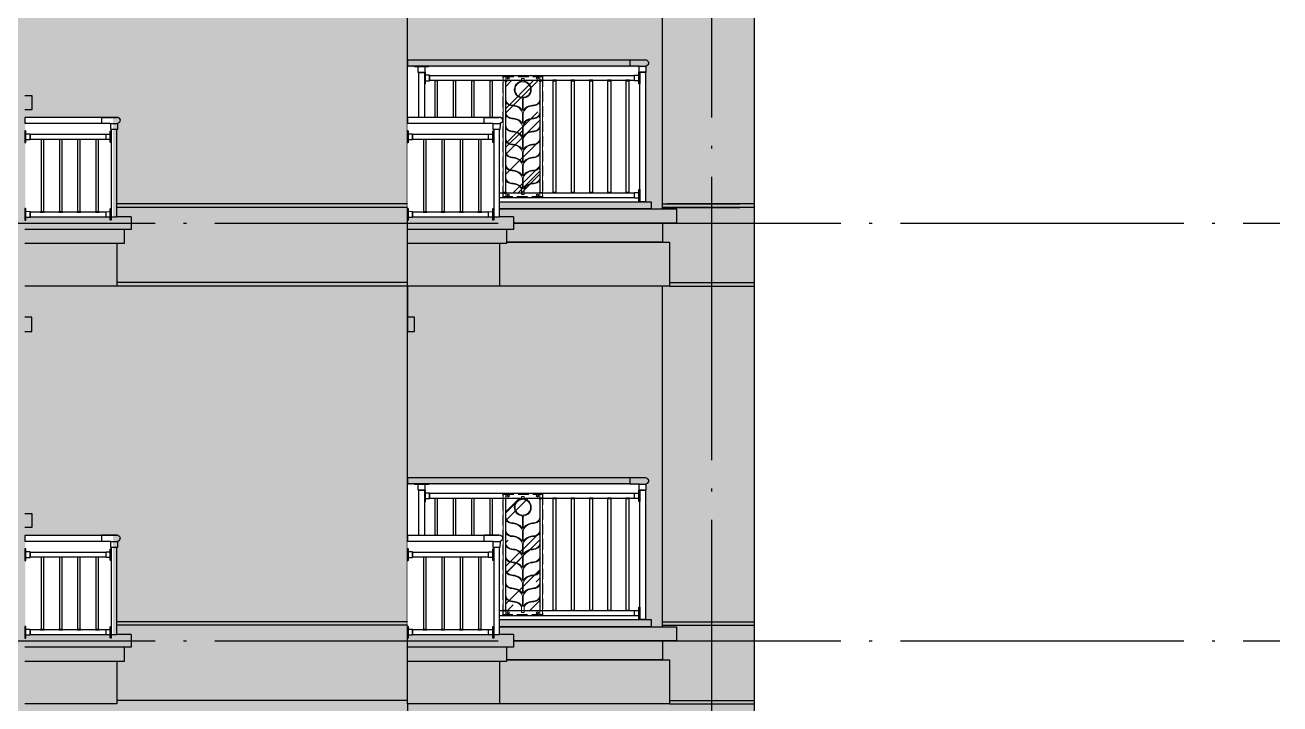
# Model space of a CAD drawing. Extents: x -12446 to 284554, y -295110 to 165007.
# Drawn here: x 201699 to 210557, y -255849 to -251057 of the extents above; entities that cross this region are included whole.
import ezdxf

# ---------------------------------------------------------------- set-up
doc = ezdxf.new("R2010")
doc.units = 0
doc.header["$LTSCALE"] = 1000
doc.linetypes.add('AX-14-E$0$DASH', pattern=[0.35, 0.25, -0.1])
doc.linetypes.add('AX-14-E$0$DOTE', pattern=[2.42, 2, -0.2, 0.02, -0.2])
doc.layers.get('0').update_dxf_attribs({"linetype": 'CONTINUOUS'})
doc.layers.get('Defpoints').update_dxf_attribs({"linetype": 'CONTINUOUS'})
for name, color, linetype in [('A-Anno-Note', 241, 'CONTINUOUS'), ('AX-14-comp-tc$0$AX-T-LMCZ-Z$1$AX-13-E01-E03$0$家具与填充', 251, 'CONTINUOUS'), ('AX-14-comp-tc$0$灰褐色真石漆', 15, 'CONTINUOUS'), ('AX-14-E$0$A-Anno-Note', 241, 'CONTINUOUS'), ('AX-14-E$0$A-Detl-Patt', 8, 'CONTINUOUS'), ('AX-14-E$0$A-Detl-Thin', 131, 'CONTINUOUS'), ('AX-14-E$0$A-Detl-Wide', 210, 'CONTINUOUS'), ('AX-14-E$0$A-elev-FIXT', 9, 'CONTINUOUS'), ('AX-14-E$0$A-elev-HRAL', 61, 'CONTINUOUS'), ('AX-14-E$0$A-elev-XFINE', 8, 'CONTINUOUS'), ('AX-14-E$0$PUB_HATCH', 8, 'CONTINUOUS'), ('AX-14-E$0$栏杆型材', 82, 'CONTINUOUS'), ('AX-14-E$0$阳台栏杆扶手', 82, 'CONTINUOUS')]:
    doc.layers.add(name, color=color, linetype=linetype)
doc.layers.add('AX-14-E$0$A-Grid', color=222, linetype='AX-14-E$0$DOTE', plot=False)
doc.layers.add('AX-14-E$0$A-Wall-stru', color=4, linetype='CONTINUOUS', lineweight=30)
doc.layers.add('AX-14-E$0$花形线', color=241, linetype='CONTINUOUS', lineweight=15)
pattern_1 = [(37.5, (-118016.387, -327431.573), (-1.9200376, 58.7295885), [0, -46.3296, 0, -51.816, 0, -49.53]), (7.5, (-118016.39, -327431.57), (53.942794, 86.019012), [0, -24.9936, 0, -41.7576, 0, -16.002]), (327.5, (-118053.88, -327431.573), (94.9190844, 0.172462), [0, -15.24, 0, -54.864, 0, -71.628]), (317.5, (-118053.88, -327431.57), (91.626774, 26.751519), [0, -7.62, 0, -35.9664, 0, -41.148])]

# ---------------------------------------------------------------- blocks, each defined once
blk = doc.blocks.new('AX-14-E$0$4080转角立图')
at = {"layer": 'AX-14-E$0$A-elev-FIXT', "linetype": 'Continuous'}
blk.add_line((25.6, 42), (-24.3, 42), dxfattribs=at)
blk.add_lwpolyline([(-25.3, 43, -0.327139), (-24.2, 41.5), (-23.5, 0), (23.5, 0), (24.2, 40.5, -0.409111), (25.7, 42), (85.3, 42, 0.414214), (86.8, 43.5), (86.8, 86.5, 0.414214), (85.3, 88), (-18.8, 88, 0.865157)], format="xyb", close=True, dxfattribs=at)
blk = doc.blocks.new('AX-14-E$0$32固定座立面')
at = {"layer": 'AX-14-E$0$栏杆型材', "color": 6, "linetype": 'Continuous'}
blk.add_line((-7, -22.5), (-7, 22.5), dxfattribs=at)
blk.add_lwpolyline([(-7, -22.5, 0.41166), (-10, -19.5), (-36, -19.3, -0.41166), (-37, -18.3), (-37, 18.3, -0.41166), (-36, 19.3), (-10, 19.5, 0.41166), (-7, 22.5), (-7, 39, -0.41166), (-5, 41), (0, 41.1), (0, -41.1), (-5, -41, -0.41166), (-7, -39)], format="xyb", close=True, dxfattribs=at)
blk = doc.blocks.new('AX-14-E$0$A$C39DB7BCD')
at = {"layer": 'AX-14-E$0$A-Detl-Thin'}
blk.add_line((121.5, 25.1), (671.5, 25.1), dxfattribs=at)
blk.add_wipeout([(671.5, 725.1), (21.5, 725.1), (21.5, 25.1), (671.5, 25.1)]).dxf.layer = 'AX-14-E$0$A-Detl-Thin'
at = {"layer": 'AX-14-E$0$A-elev-HRAL', "ltscale": 10}
for points in [[(148.5, 573.1, 0.414214), (148, 572.6), (148, 570.6, 0.414214), (148.5, 570.1), (173.5, 570.1, 0.414214), (174, 570.6), (174, 572.6, 0.414214), (173.5, 573.1)], [(277.5, 573.1, 0.414214), (277, 572.6), (277, 570.6, 0.414214), (277.5, 570.1), (302.5, 570.1, 0.414214), (303, 570.6), (303, 572.6, 0.414214), (302.5, 573.1)], [(406.5, 573.1, 0.414214), (406, 572.6), (406, 570.6, 0.414214), (406.5, 570.1), (431.5, 570.1, 0.414214), (432, 570.6), (432, 572.6, 0.414214), (431.5, 573.1)], [(535.5, 573.1, 0.414214), (535, 572.6), (535, 570.6, 0.414214), (535.5, 570.1), (560.5, 570.1, 0.414214), (561, 570.6), (561, 572.6, 0.414214), (560.5, 573.1)], [(148.5, 57.1, -0.414214), (148, 57.6), (148, 59.6, -0.414214), (148.5, 60.1), (173.5, 60.1, -0.414214), (174, 59.6), (174, 57.6, -0.414214), (173.5, 57.1)], [(277.5, 57.1, -0.414214), (277, 57.6), (277, 59.6, -0.414214), (277.5, 60.1), (302.5, 60.1, -0.414214), (303, 59.6), (303, 57.6, -0.414214), (302.5, 57.1)], [(406.5, 57.1, -0.414214), (406, 57.6), (406, 59.6, -0.414214), (406.5, 60.1), (431.5, 60.1, -0.414214), (432, 59.6), (432, 57.6, -0.414214), (431.5, 57.1)], [(535.5, 57.1, -0.414214), (535, 57.6), (535, 59.6, -0.414214), (535.5, 60.1), (560.5, 60.1, -0.414214), (561, 59.6), (561, 57.6, -0.414214), (560.5, 57.1)]]:
    blk.add_lwpolyline(points, format="xyb", close=True, dxfattribs=at)
for points in [[(170.5, 60.1), (151.5, 60.1), (151.5, 570.1), (170.5, 570.1)], [(299.5, 60.1), (280.5, 60.1), (280.5, 570.1), (299.5, 570.1)], [(428.5, 60.1), (409.5, 60.1), (409.5, 570.1), (428.5, 570.1)], [(557.5, 60.1), (538.5, 60.1), (538.5, 570.1), (557.5, 570.1)]]:
    blk.add_lwpolyline(points, close=True, dxfattribs=at)
at = {"layer": 'AX-14-E$0$栏杆型材'}
for points in [[(21.5, 640.1), (61.5, 640.1), (61.5, 25.1), (21.5, 25.1)], [(98.5, 605.1), (634.5, 605.1), (634.5, 573.1), (98.5, 573.1)], [(98.5, 57.1), (634.5, 57.1), (634.5, 25.1), (98.5, 25.1)]]:
    blk.add_lwpolyline(points, close=True, dxfattribs=at)
at = {"layer": 'AX-14-E$0$阳台栏杆扶手'}
blk.add_lwpolyline([(671.5, 685.1), (128.3, 685.1), (128.3, 725.1), (671.5, 725.1)], close=True, dxfattribs=at)
at = {"layer": 'AX-14-E$0$A-elev-HRAL'}
for name, p in [('AX-14-E$0$4080转角立图', (41.5, 640.1)), ('AX-14-E$0$32固定座立面', (671.5, 589.1)), ('AX-14-E$0$32固定座立面', (671.5, 41.1))]:
    blk.add_blockref(name, p, dxfattribs=at)
at = {"layer": 'AX-14-E$0$A-elev-HRAL', "xscale": -1}
for p in [(61.5, 589.1), (61.5, 41.1)]:
    blk.add_blockref('AX-14-E$0$32固定座立面', p, dxfattribs=at)
blk = doc.blocks.new('AX-14-E$0$螺帽01')
at = {"layer": 'AX-14-E$0$A-elev-XFINE', "linetype": 'Continuous'}
blk.add_lwpolyline([(-12.5, -3), (12.5, -3, 0.414214), (13, -2.5), (13, -0.5, 0.414214), (12.5, 0), (-12.5, 0, 0.414214), (-13, -0.5), (-13, -2.5, 0.414214)], format="xyb", close=True, dxfattribs=at)
blk = doc.blocks.new('AX-14-E$0$40固定座立图')
at = {"layer": 'AX-14-E$0$A-elev-HRAL', "color": 6, "linetype": 'Continuous'}
blk.add_line((-26.5, -7), (26.5, -7), dxfattribs=at)
blk.add_lwpolyline([(48, -5), (48.1, 0), (-48.1, 0), (-48, -5, 0.41166), (-46, -7), (-26.5, -7, -0.41166), (-23.5, -10), (-23.2, -46, 0.41166), (-22.2, -47), (22.2, -47, 0.41166), (23.2, -46), (23.5, -10, -0.41166), (26.5, -7), (46, -7, 0.41166)], format="xyb", close=True, dxfattribs=at)
blk = doc.blocks.new('AX-14-E$0$麦穗铁花七')
at = {"layer": 'AX-14-E$0$花形线'}
for p, q in [((0, 0), (19, 0)), ((0, -856), (0, 0)), ((19, 0), (19, -170.7)), ((258, 0), (277, 0)), ((258, -170.7), (258, 0)), ((277, 0), (277, -856)), ((148, -18), (129, -18)), ((129, -36), (129, -18)), ((148, -18), (148, -36)), ((136, -159.8), (136, -239.5)), ((141, -159.8), (141, -239.5)), ((19, -201.2), (19, -262.7)), ((258, -262.7), (258, -201.2)), ((19, -293.2), (19, -354.7)), ((136, -331.5), (136, -265.9)), ((141, -265.9), (141, -331.5)), ((258, -354.7), (258, -293.2)), ((19, -373.9), (19, -446.7)), ((136, -423.5), (136, -357.9)), ((141, -357.9), (141, -423.5)), ((258, -446.7), (258, -373.9)), ((19, -465.9), (19, -538.7)), ((136, -515.5), (136, -449.9)), ((141, -449.9), (141, -515.5)), ((258, -538.7), (258, -465.9)), ((19, -557.9), (19, -630.7)), ((136, -607.5), (136, -541.9)), ((141, -541.9), (141, -607.5)), ((258, -630.7), (258, -557.9)), ((19, -649.9), (19, -722.7)), ((136, -699.5), (136, -633.9)), ((141, -633.9), (141, -699.5)), ((258, -722.7), (258, -649.9)), ((19, -753.2), (19, -856)), ((136, -791.5), (136, -725.9)), ((136, -791.5), (136, -725.9)), ((141, -725.9), (141, -791.5)), ((258, -856), (258, -753.2)), ((19, -856), (0, -856)), ((129, -837), (129, -802)), ((148, -837), (129, -837)), ((148, -837), (148, -802)), ((277, -856), (258, -856))]:
    blk.add_line(p, q, dxfattribs=at)
blk.add_circle((138.5, -95.2), 55, dxfattribs=at)
for centre, radius, start, end in [((138.5, -95.2), 60, 99.11017, 263.37419), ((138.5, -95.2), 60, 276.62581, 80.88983), ((29, -170.7), 10, 179.99996, 202.52849), ((65, -155.8), 49, 202.52832, 264.77376), ((131, -159.8), 5, 0, 83.37419), ((146, -159.8), 5, 96.6259, 180), ((212, -155.8), 49, 275.22624, 337.47166), ((248, -170.7), 10, 337.47179, 359.99996), ((25.5, -201.2), 6.5, 48.98171, 180.00001), ((29, -262.7), 10, 179.99996, 202.52849), ((65, -155.8), 53.7, 228.98172, 264.91289), ((55.9, -326.5), 117.3, 67.96279, 87.8994), ((55.9, -326.4), 121.9, 67.87781, 87.84334), ((74.7, -274.6), 62.3, 11.98924, 66.0287), ((74.7, -274.6), 67, 30.64553, 66.0287), ((134, -239.5), 2, 210.64554, 359.99999), ((116, -265.9), 20, 359.99998, 11.98931), ((143, -239.5), 2, 179.99999, 329.35449), ((161, -265.9), 20, 168.01073, 180.00001), ((202.3, -274.6), 62.3, 113.9713, 168.01077), ((202.3, -274.6), 67, 113.9713, 149.35448), ((221.1, -326.4), 121.9, 92.15666, 112.12219), ((221.1, -326.5), 117.3, 92.1006, 112.03721), ((212, -155.8), 53.7, 275.08711, 311.01828), ((251.5, -201.2), 6.5, 359.99999, 131.01829), ((248, -262.7), 10, 337.47179, 359.99996), ((25.5, -293.2), 6.5, 48.98171, 180.00001), ((65, -247.8), 49, 202.52832, 264.77376), ((65, -247.8), 53.7, 228.98172, 264.91289), ((55.9, -418.5), 117.3, 67.96279, 87.8994), ((55.9, -418.4), 121.9, 67.87781, 87.84334), ((74.7, -366.6), 62.3, 11.98924, 66.0287), ((74.7, -366.6), 67, 30.64553, 66.0287), ((134, -331.5), 2, 210.64554, 359.99999), ((116, -357.9), 20, 359.99998, 11.98931), ((143, -331.5), 2, 179.99999, 329.35449), ((161, -357.9), 20, 168.01073, 180.00001), ((202.3, -366.6), 62.3, 113.9713, 168.01077), ((202.3, -366.6), 67, 113.9713, 149.35448), ((221.1, -418.4), 121.9, 92.15666, 112.12219), ((221.1, -418.5), 117.3, 92.1006, 112.03721), ((212, -247.8), 49, 275.22624, 337.47166), ((212, -247.8), 53.7, 275.08711, 311.01828), ((251.5, -293.2), 6.5, 359.99999, 131.01829), ((29, -354.7), 10, 179.99996, 202.52849), ((21, -373.9), 2, 37.80012, 180), ((65, -339.8), 49, 202.52832, 264.77376), ((65, -339.8), 53.7, 217.80012, 264.91289), ((55.9, -510.5), 117.3, 67.96279, 87.8994), ((55.9, -510.4), 121.9, 67.87781, 87.84334), ((74.7, -458.6), 62.3, 11.98923, 66.0287), ((74.7, -458.6), 67, 30.64553, 66.0287), ((134, -423.5), 2, 210.64555, 359.99998), ((143, -423.5), 2, 180.00001, 329.35445), ((202.3, -458.6), 62.3, 113.9713, 168.01078), ((202.3, -458.6), 67, 113.9713, 149.35447), ((221.1, -510.4), 121.9, 92.15666, 112.12219), ((221.1, -510.5), 117.3, 92.1006, 112.03721), ((212, -339.8), 49, 275.22624, 337.47166), ((212, -339.8), 53.7, 275.08711, 322.19988), ((256, -373.9), 2, 359.99999, 142.1999), ((248, -354.7), 10, 337.47179, 359.99996), ((29, -446.7), 10, 179.99996, 202.52849), ((21, -465.9), 2, 37.80012, 180), ((65, -431.8), 49, 202.52832, 264.77376), ((65, -431.8), 53.7, 217.80012, 264.91289), ((55.9, -602.5), 117.3, 67.96279, 87.8994), ((55.9, -602.4), 121.9, 67.87781, 87.84334), ((74.7, -550.6), 62.3, 11.98924, 66.0287), ((74.7, -550.6), 67, 30.64553, 66.0287), ((134, -515.5), 2, 210.64553, 360), ((116, -449.9), 20, 360, 11.98924), ((161, -449.9), 20, 168.01081, 179.99999), ((143, -515.5), 2, 180.00002, 329.35445), ((202.3, -550.6), 62.3, 113.9713, 168.01078), ((202.3, -550.6), 67, 113.9713, 149.35447), ((202.3, -550.6), 67, 113.9713, 149.35447), ((221.1, -602.4), 121.9, 92.15666, 112.12219), ((221.1, -602.5), 117.3, 92.1006, 112.03721), ((212, -431.8), 49, 275.22624, 337.47166), ((212, -431.8), 53.7, 275.08711, 322.19988), ((256, -465.9), 2, 359.99997, 142.19993), ((248, -446.7), 10, 337.47179, 359.99996), ((29, -538.7), 10, 179.99996, 202.52849), ((21, -557.9), 2, 37.80012, 180), ((65, -523.8), 49, 202.52832, 264.77376), ((65, -523.8), 53.7, 217.73942, 264.91289), ((55.9, -694.5), 117.3, 67.96279, 87.8994), ((55.9, -694.4), 121.9, 67.87781, 87.84334), ((74.7, -642.6), 62.3, 11.98923, 66.0287), ((74.7, -642.6), 67, 30.64553, 66.0287), ((134, -607.5), 2, 210.64553, 360), ((116, -541.9), 20, 359.99998, 11.98931), ((161, -541.9), 20, 168.01081, 179.99999), ((143, -607.5), 2, 180, 329.35448), ((202.3, -642.6), 62.3, 113.9713, 168.01077), ((202.3, -642.6), 67, 113.9713, 149.35448), ((221.1, -694.4), 121.9, 92.15666, 112.12219), ((221.1, -694.5), 117.3, 92.1006, 112.03721), ((212, -523.8), 49, 275.22624, 337.47166), ((212, -523.8), 53.7, 275.08711, 322.19988), ((256, -557.9), 2, 0.00001, 142.19987), ((248, -538.7), 10, 337.47179, 359.99996), ((29, -630.7), 10, 179.99996, 202.52849), ((21, -649.9), 2, 37.80015, 179.99998), ((65, -615.8), 49, 202.52832, 264.77376), ((65, -615.8), 49, 202.52832, 264.77376), ((65, -615.8), 53.7, 217.80012, 264.91289), ((65, -615.8), 53.7, 220.66155, 264.91289), ((55.9, -786.5), 117.3, 67.96279, 87.8994), ((55.9, -786.4), 121.9, 67.87781, 87.84334), ((74.7, -734.6), 62.3, 11.9892, 66.0287), ((74.7, -734.6), 67, 33.51409, 66.0287), ((74.7, -734.6), 67, 30.64553, 66.0287), ((134, -699.5), 2, 210.64555, 359.99998), ((116, -633.9), 20, 360, 11.98924), ((161, -633.9), 20, 168.01073, 180.00001), ((143, -699.5), 2, 180, 329.35448), ((202.3, -734.6), 62.3, 113.9713, 168.01079), ((202.3, -734.6), 67, 113.9713, 149.35448), ((202.3, -734.6), 67, 113.9713, 146.48591), ((221.1, -786.4), 121.9, 92.15666, 112.12219), ((221.1, -786.5), 117.3, 92.1006, 112.03721), ((212, -615.8), 49, 275.22624, 339.92974), ((212, -615.8), 49, 275.22624, 337.47166), ((212, -615.8), 53.7, 275.08711, 322.19988), ((212, -615.8), 53.7, 275.08711, 319.33844), ((256, -649.9), 2, 359.99999, 142.1999), ((248, -630.7), 10, 337.47179, 359.99996), ((29, -722.7), 10, 179.99998, 202.5284), ((25.5, -753.2), 6.5, 48.98171, 180.00001), ((65, -707.8), 49, 202.52834, 264.77376), ((65, -707.8), 53.7, 228.98173, 264.91289), ((55.9, -878.5), 117.3, 67.96279, 87.8994), ((55.9, -878.4), 121.9, 67.87781, 87.84334), ((74.7, -826.6), 62.3, 35.65451, 66.0287), ((74.7, -826.6), 67, 30.64553, 66.0287), ((109, -802), 20, 359.99999, 35.65455), ((134, -791.5), 2, 210.64555, 359.99998), ((134, -791.5), 2, 210.64555, 359.99998), ((116, -725.9), 20, 0.00005, 11.98905), ((161, -725.9), 20, 168.01088, 179.99997), ((143, -791.5), 2, 180, 329.35448), ((202.3, -826.6), 67, 113.9713, 149.35448), ((168, -802), 20, 144.34549, 180), ((202.3, -826.6), 62.3, 113.9713, 144.34548), ((221.1, -878.4), 121.9, 92.15666, 112.12219), ((221.1, -878.5), 117.3, 92.1006, 112.03721), ((212, -707.8), 49, 275.22624, 337.47166), ((212, -707.8), 53.7, 275.08711, 311.01827), ((251.5, -753.2), 6.5, 359.99999, 131.01829), ((248, -722.7), 10, 337.47174, 359.99997)]:
    blk.add_arc(centre, radius, start, end, dxfattribs=at)
blk = doc.blocks.new('AX-14-E$0$aeryhrejreahre')
at = {"layer": 'AX-14-E$0$PUB_HATCH'}
h = blk.add_hatch(dxfattribs=at)
h.set_pattern_fill('AR-RROOF', color=256, scale=180, angle=45, style=0)
h.set_pattern_definition([(45, (123416.36, -206915.1), (193.97353, 517.26275), [3429, -457.2, 1143, -228.6]), (45, (123550.52, -206619.28), (-376.6319, 53.3427), [685.8, -75.438, 1371.6, -171.45]), (45, (123359.78, -206696.87), (732.25008, 948.85386), [1828.8, -320.04, 914.4, -228.6])])
h.paths.add_polyline_path([(205313.7, -257346.4), (205552.7, -257346.4), (205552.7, -258142.4), (205313.7, -258142.4)])
at = {"layer": 'AX-14-E$0$A-elev-HRAL', "ltscale": 10, "elevation": 0}
for points in [[(204834.9, -257346.4, -0.414214), (204835.4, -257346.9), (204835.4, -257348.9, -0.414214), (204834.9, -257349.4), (204809.9, -257349.4, -0.414214), (204809.4, -257348.9), (204809.4, -257346.9, -0.414214), (204809.9, -257346.4)], [(204963.9, -257346.4, -0.414214), (204964.4, -257346.9), (204964.4, -257348.9, -0.414214), (204963.9, -257349.4), (204938.9, -257349.4, -0.414214), (204938.4, -257348.9), (204938.4, -257346.9, -0.414214), (204938.9, -257346.4)], [(205092.9, -257346.4, -0.414214), (205093.4, -257346.9), (205093.4, -257348.9, -0.414214), (205092.9, -257349.4), (205067.9, -257349.4, -0.414214), (205067.4, -257348.9), (205067.4, -257346.9, -0.414214), (205067.9, -257346.4)], [(205221.9, -257346.4, -0.414214), (205222.4, -257346.9), (205222.4, -257348.9, -0.414214), (205221.9, -257349.4), (205196.9, -257349.4, -0.414214), (205196.4, -257348.9), (205196.4, -257346.9, -0.414214), (205196.9, -257346.4)], [(205644.4, -257346.4, 0.414214), (205643.9, -257346.9), (205643.9, -257348.9, 0.414214), (205644.4, -257349.4), (205669.4, -257349.4, 0.414214), (205669.9, -257348.9), (205669.9, -257346.9, 0.414214), (205669.4, -257346.4)], [(205773.4, -257346.4, 0.414214), (205772.9, -257346.9), (205772.9, -257348.9, 0.414214), (205773.4, -257349.4), (205798.4, -257349.4, 0.414214), (205798.9, -257348.9), (205798.9, -257346.9, 0.414214), (205798.4, -257346.4)], [(205902.4, -257346.4, 0.414214), (205901.9, -257346.9), (205901.9, -257348.9, 0.414214), (205902.4, -257349.4), (205927.4, -257349.4, 0.414214), (205927.9, -257348.9), (205927.9, -257346.9, 0.414214), (205927.4, -257346.4)], [(206031.4, -257346.4, 0.414214), (206030.9, -257346.9), (206030.9, -257348.9, 0.414214), (206031.4, -257349.4), (206056.4, -257349.4, 0.414214), (206056.9, -257348.9), (206056.9, -257346.9, 0.414214), (206056.4, -257346.4)], [(206160.4, -257346.4, 0.414214), (206159.9, -257346.9), (206159.9, -257348.9, 0.414214), (206160.4, -257349.4), (206185.4, -257349.4, 0.414214), (206185.9, -257348.9), (206185.9, -257346.9, 0.414214), (206185.4, -257346.4)], [(204834.9, -258142.4, 0.414214), (204835.4, -258141.9), (204835.4, -258139.9, 0.414214), (204834.9, -258139.4), (204809.9, -258139.4, 0.414214), (204809.4, -258139.9), (204809.4, -258141.9, 0.414214), (204809.9, -258142.4)], [(204963.9, -258142.4, 0.414214), (204964.4, -258141.9), (204964.4, -258139.9, 0.414214), (204963.9, -258139.4), (204938.9, -258139.4, 0.414214), (204938.4, -258139.9), (204938.4, -258141.9, 0.414214), (204938.9, -258142.4)], [(205092.9, -258142.4, 0.414214), (205093.4, -258141.9), (205093.4, -258139.9, 0.414214), (205092.9, -258139.4), (205067.9, -258139.4, 0.414214), (205067.4, -258139.9), (205067.4, -258141.9, 0.414214), (205067.9, -258142.4)], [(205221.9, -258142.4, 0.414214), (205222.4, -258141.9), (205222.4, -258139.9, 0.414214), (205221.9, -258139.4), (205196.9, -258139.4, 0.414214), (205196.4, -258139.9), (205196.4, -258141.9, 0.414214), (205196.9, -258142.4)], [(205644.4, -258142.4, -0.414214), (205643.9, -258141.9), (205643.9, -258139.9, -0.414214), (205644.4, -258139.4), (205669.4, -258139.4, -0.414214), (205669.9, -258139.9), (205669.9, -258141.9, -0.414214), (205669.4, -258142.4)], [(205773.4, -258142.4, -0.414214), (205772.9, -258141.9), (205772.9, -258139.9, -0.414214), (205773.4, -258139.4), (205798.4, -258139.4, -0.414214), (205798.9, -258139.9), (205798.9, -258141.9, -0.414214), (205798.4, -258142.4)], [(205902.4, -258142.4, -0.414214), (205901.9, -258141.9), (205901.9, -258139.9, -0.414214), (205902.4, -258139.4), (205927.4, -258139.4, -0.414214), (205927.9, -258139.9), (205927.9, -258141.9, -0.414214), (205927.4, -258142.4)], [(206031.4, -258142.4, -0.414214), (206030.9, -258141.9), (206030.9, -258139.9, -0.414214), (206031.4, -258139.4), (206056.4, -258139.4, -0.414214), (206056.9, -258139.9), (206056.9, -258141.9, -0.414214), (206056.4, -258142.4)], [(206160.4, -258142.4, -0.414214), (206159.9, -258141.9), (206159.9, -258139.9, -0.414214), (206160.4, -258139.4), (206185.4, -258139.4, -0.414214), (206185.9, -258139.9), (206185.9, -258141.9, -0.414214), (206185.4, -258142.4)]]:
    blk.add_lwpolyline(points, format="xyb", close=True, dxfattribs=at)
for points in [[(204812.9, -258139.4), (204831.9, -258139.4), (204831.9, -257349.4), (204812.9, -257349.4)], [(204941.9, -258139.4), (204960.9, -258139.4), (204960.9, -257349.4), (204941.9, -257349.4)], [(205070.9, -258139.4), (205089.9, -258139.4), (205089.9, -257349.4), (205070.9, -257349.4)], [(205199.9, -258139.4), (205218.9, -258139.4), (205218.9, -257349.4), (205199.9, -257349.4)], [(205666.4, -258139.4), (205647.4, -258139.4), (205647.4, -257349.4), (205666.4, -257349.4)], [(205795.4, -258139.4), (205776.4, -258139.4), (205776.4, -257349.4), (205795.4, -257349.4)], [(205924.4, -258139.4), (205905.4, -258139.4), (205905.4, -257349.4), (205924.4, -257349.4)], [(206053.4, -258139.4), (206034.4, -258139.4), (206034.4, -257349.4), (206053.4, -257349.4)], [(206182.4, -258139.4), (206163.4, -258139.4), (206163.4, -257349.4), (206182.4, -257349.4)]]:
    blk.add_lwpolyline(points, close=True, dxfattribs=at)
at = {"layer": 'AX-14-E$0$栏杆型材', "elevation": 0}
for points in [[(204698.2, -257291.4), (204738.2, -257291.4), (204738.2, -258204.4), (204698.2, -258204.4)], [(206221.2, -257314.4), (204775.2, -257314.4), (204775.2, -257346.4), (206221.2, -257346.4)], [(206298.2, -258204.4), (206258.2, -258204.4), (206258.2, -257289.4), (206298.2, -257289.4)], [(206221.2, -258142.4), (204775.2, -258142.4), (204775.2, -258174.4), (206221.2, -258174.4)]]:
    blk.add_lwpolyline(points, close=True, dxfattribs=at)
at = {"layer": 'AX-14-E$0$栏杆型材'}
for centre in [(205329.7, -257331.4, 0), (205536.7, -257331.4, 0), (205329.7, -258157.4, 0), (205536.7, -258157.4, 0)]:
    blk.add_circle(centre, 7, dxfattribs=at)
at = {"layer": 'AX-14-E$0$阳台栏杆扶手', "elevation": 0}
blk.add_lwpolyline([(206191.4, -257204.4), (204618.2, -257204.4), (204618.2, -257244.4), (206191.4, -257244.4)], close=True, dxfattribs=at)
at = {"layer": 'Defpoints', "linetype": 'AX-14-E$0$DASH', "ltscale": 0.3, "elevation": 0}
blk.add_lwpolyline([(205294.7, -257319.4), (205571.7, -257319.4), (205571.7, -258169.4), (205294.7, -258169.4)], close=True, dxfattribs=at)
at = {"layer": 'Defpoints', "elevation": 0}
blk.add_lwpolyline([(205313.7, -257346.4), (205552.7, -257346.4), (205552.7, -258142.4), (205313.7, -258142.4)], close=True, dxfattribs=at)
at = {"xscale": -1}
for name, p in [('AX-14-E$0$4080转角立图', (206278.2, -257289.4, 0)), ('AX-14-E$0$40固定座立图', (204718.2, -257244.4, 0)), ('AX-14-E$0$32固定座立面', (204738.2, -257330.4, 0)), ('AX-14-E$0$螺帽01', (205304.2, -257346.4, 0)), ('AX-14-E$0$32固定座立面', (204738.2, -258158.4, 0))]:
    blk.add_blockref(name, p, dxfattribs=at)
for name, p in [('AX-14-E$0$麦穗铁花七', (205294.7, -257316.4, 0)), ('AX-14-E$0$32固定座立面', (206258.2, -257330.4, 0)), ('AX-14-E$0$螺帽01', (205562.2, -257346.4, 0)), ('AX-14-E$0$32固定座立面', (206258.2, -258158.4, 0))]:
    blk.add_blockref(name, p)
at = {"rotation": 180}
blk.add_blockref('AX-14-E$0$螺帽01', (205304.2, -258142.4, 0), dxfattribs=at)
at = {"xscale": -1, "rotation": 180}
blk.add_blockref('AX-14-E$0$螺帽01', (205562.2, -258142.4, 0), dxfattribs=at)
at = {"layer": 'AX-14-E$0$栏杆型材', "extrusion": (0, 0, -1), "zscale": -1, "rotation": 180}
blk.add_blockref('AX-14-E$0$螺帽01', (-204737.4, -258192.4, 0), dxfattribs=at)
blk = doc.blocks.new('AX-14-E$0$A$C2C6B68D6')
at = {"layer": 'AX-14-E$0$A-Detl-Thin'}
for p, q in [((15800, 320), (15800, 3270)), ((17600, 865), (17600, 3270)), ((18250, 165), (18250, 3270)), ((15800, 320), (15800, 3115)), ((13100, 1665), (13150, 1665)), ((13150, 1665), (13150, 1565)), ((13150, 1565), (13100, 1565)), ((13850, 810), (13100, 810)), ((16550, 810), (15800, 810)), ((13800, 720), (13100, 720)), ((16500, 720), (15800, 720)), ((13750, 620), (13100, 620)), ((16450, 620), (15800, 620)), ((13750, 320), (13100, 320)), ((15800, 320), (15800, 165)), ((16450, 320), (15800, 320)), ((13150, 100), (13100, 100)), ((13150, 0), (13150, 100)), ((15800, 165), (15800, 0)), ((15850, 100), (15800, 100)), ((15850, 0), (15850, 100)), ((13100, 0), (13150, 0)), ((15800, 0), (15850, 0))]:
    blk.add_line(p, q, dxfattribs=at)
for points in [[(15800, 915), (17520.2, 915), (17520.2, 865), (15800, 865)], [(15800, 865), (17700, 865), (17700, 765), (16550, 765)], [(16550, 765), (17600, 765), (17600, 630), (16500, 630)], [(16500, 630), (17650, 630), (17650, 320), (15800, 320)]]:
    blk.add_lwpolyline(points, dxfattribs=at)
at = {"layer": 'AX-14-E$0$A-Wall-stru'}
for points in [[(13850, 810), (13850, 720), (13800, 720), (13800, 620), (13750, 620), (13750, 320)], [(16550, 810), (16550, 720), (16500, 720), (16500, 620), (16450, 620), (16450, 320)]]:
    blk.add_lwpolyline(points, dxfattribs=at)
at = {"layer": 'AX-14-E$0$栏杆型材', "elevation": 0}
for points in [[(16030.5, 865), (15990.5, 865)], [(16877.5, 865), (16917.5, 865)]]:
    blk.add_lwpolyline(points, dxfattribs=at)
at = {"layer": 'AX-14-E$0$栏杆型材'}
blk.add_lwpolyline([(17440, 865), (17480, 865)], dxfattribs=at)
at = {"layer": 'AX-14-E$0$A-Anno-Note'}
blk.add_blockref('AX-14-E$0$aeryhrejreahre', (-188818.2, 259119.4, 0), dxfattribs=at)
at = {"layer": 'AX-14-E$0$A-Detl-Thin', "xscale": -1}
for p in [(13771.5, 784.9), (16471.5, 784.9)]:
    blk.add_blockref('AX-14-E$0$A$C39DB7BCD', p, dxfattribs=at)
blk = doc.blocks.new('AX-14-E$0$2w3ytrehjreqehrehj')
at = {"layer": 'AX-14-E$0$A-Detl-Patt'}
for p, q in [((296175.2, 156534.7), (294124.9, 156534.7)), ((297975.2, 156534.7, 0), (298522, 156534.7, 0)), ((298625.2, 156534.7), (298010.2, 156534.7)), ((296175.2, 156509.7), (294124.9, 156509.7)), ((298625.2, 156509.7), (297975.2, 156509.7)), ((297975.2, 156509.7, 0), (298522, 156509.7, 0)), ((296175.2, 155979.7), (294125.2, 155979.7)), ((296175.2, 155954.7), (294125.2, 155954.7)), ((298025.2, 155979.7, 0), (298625.2, 155979.7, 0)), ((298025.2, 155954.7), (298625.2, 155954.7)), ((296175.2, 153584.7), (294124.9, 153584.7)), ((296175.2, 153559.7), (294124.9, 153559.7)), ((297975.2, 153584.7, 0), (298625.2, 153584.7, 0)), ((297975.2, 153559.7, 0), (298625.2, 153559.7)), ((296175.2, 153029.7), (294125.2, 153029.7)), ((298025.2, 153029.7, 0), (298625.2, 153029.7)), ((298025.2, 153004.7), (298625.2, 153004.7, 0))]:
    blk.add_line(p, q, dxfattribs=at)
blk = doc.blocks.new('AX-14-comp-tc')
at = {"layer": 'AX-14-comp-tc$0$AX-T-LMCZ-Z$1$AX-13-E01-E03$0$家具与填充'}
h = blk.add_hatch(dxfattribs=at)
h.set_pattern_fill('AR-SAND', color=256, scale=24)
h.set_pattern_definition([(37.5, (3.074, 0), (-1.9200376, 58.7295885), [0, -46.3296, 0, -51.816, 0, -49.53]), (7.5, (3.074, 0), (53.942794, 86.019012), [0, -24.9936, 0, -41.7576, 0, -16.002]), (327.5, (-34.416, 0), (94.9190844, 0.172462), [0, -15.24, 0, -54.864, 0, -71.628]), (317.5, (-34.42, 0), (91.626774, 26.751519), [0, -7.62, 0, -35.9664, 0, -41.148])])
h.paths.add_polyline_path([(204247.6, -256691.9), (204997.6, -256691.9), (204997.6, -256591.9), (204947.6, -256591.9), (204947.6, -256526.9), (206147.6, -256526.9), (206147.6, -256446.9), (206697.6, -256446.9), (206697.6, -266136.9), (207497.6, -266136.9), (207497.6, -266236.9), (206497.6, -266236.9), (206497.6, -268241.9), (206047.6, -268241.9), (206036.4, -267538.9), (204247.6, -267538.9), (204247.9, -265221.9), (204897.9, -265221.9), (204897.9, -264921.9), (204947.9, -264921.9), (204947.9, -264821.9), (204997.9, -264821.9), (204997.9, -264731.9), (204897.6, -264731.9), (204897.6, -264626.9), (205927.6, -264626.9), (205927.6, -263676.9), (204247.6, -263676.9), (204247.6, -262271.9), (204897.6, -262271.9), (204897.6, -261971.9), (204947.6, -261971.9), (204947.6, -261871.9), (204997.6, -261871.9), (204997.6, -261781.9), (204897.6, -261781.9), (204897.6, -261676.9), (205927.6, -261676.9), (205927.6, -260726.9), (204247.6, -260726.9), (204247.6, -259321.9), (204897.6, -259321.9), (204897.6, -259021.9), (204947.6, -259021.9), (204947.6, -258921.9), (204997.6, -258921.9), (204997.6, -258831.9), (204897.6, -258831.9), (204897.6, -258726.9), (205927.6, -258726.9), (205927.6, -257776.9), (204247.6, -257776.9)])
h = blk.add_hatch(dxfattribs=at)
h.set_pattern_fill('AR-SAND', color=256, scale=24)
h.set_pattern_definition(pattern_1)
h.paths.add_polyline_path([(192447.6, -256691.9), (201547.6, -256691.9), (201547.6, -268241.9), (192447.6, -268241.9)])
h.paths.add_polyline_path([(196872.6, -256691.9), (197522.6, -256691.9), (197522.6, -268241.9), (196872.6, -268241.9)], flags=16)
h.paths.add_polyline_path([(192444.6, -268241.9), (202762.6, -268241.9)])
h.paths.add_polyline_path([(192644.6, -268076.9), (195644.6, -268076.9), (195644.6, -266376.9), (192644.6, -266376.9)], flags=16)
h = blk.add_hatch(dxfattribs=at)
h.set_pattern_fill('AR-SAND', color=256, scale=24)
h.set_pattern_definition(pattern_1)
h.paths.add_polyline_path([(201547.4, -268241.9), (204247.6, -268241.9), (204247.6, -256691.9), (201547.4, -256691.9)])
h.paths.add_polyline_path([(201547.6, -258131.9), (202167.6, -258131.9), (202167.6, -258831.9), (201547.6, -258831.9)], flags=16)
h.paths.add_polyline_path([(201547.6, -261081.9), (202167.6, -261081.9), (202167.6, -261781.9), (201547.6, -261781.9)], flags=16)
h.paths.add_polyline_path([(201547.6, -264031.9), (202167.6, -264031.9), (202167.6, -264731.9), (201547.6, -264731.9)], flags=16)
h.paths.add_polyline_path([(201547.6, -268241.9), (202117.4, -268241.9), (202117.4, -267928.9), (201547.6, -267928.9)], flags=17)
edge = h.paths.add_edge_path(flags=16)
edge.add_line((201547.6, -258831.9), (202297.6, -258831.9))
edge.add_line((202297.6, -258831.9), (202297.6, -258921.9))
edge.add_line((202297.6, -258921.9), (202247.6, -258921.9))
edge.add_line((202247.6, -258921.9), (202247.6, -259021.9))
edge.add_line((202247.6, -259021.9), (202197.6, -259021.9))
edge.add_line((202197.6, -259021.9), (202197.6, -259321.9))
edge.add_line((202197.6, -259321.9), (201547.6, -259321.9))
edge.add_line((201547.6, -259321.9), (201547.6, -258831.9))
edge.add_line((201547.6, -261781.9), (202297.6, -261781.9))
edge.add_line((202297.6, -261781.9), (202297.6, -261871.9))
edge.add_line((202297.6, -261871.9), (202247.6, -261871.9))
edge.add_line((202247.6, -261871.9), (202247.6, -261971.9))
edge.add_line((202247.6, -261971.9), (202197.6, -261971.9))
edge.add_line((202197.6, -261971.9), (202197.6, -262271.9))
edge.add_line((202197.6, -262271.9), (201547.6, -262271.9))
edge.add_line((201547.6, -262271.9), (201547.6, -261781.9))
edge.add_line((201547.6, -264731.9), (202297.6, -264731.9))
edge.add_line((202297.6, -264731.9), (202297.6, -264821.9))
edge.add_line((202297.6, -264821.9), (202247.6, -264821.9))
edge.add_line((202247.6, -264821.9), (202247.6, -264921.9))
edge.add_line((202247.6, -264921.9), (202197.6, -264921.9))
edge.add_line((202197.6, -264921.9), (202197.6, -265221.9))
edge.add_line((202197.6, -265221.9), (201547.6, -265221.9))
edge.add_line((201547.6, -265221.9), (201547.6, -264731.9))
at = {"layer": 'AX-14-comp-tc$0$灰褐色真石漆'}
h = blk.add_hatch(dxfattribs=at)
h.set_pattern_fill('离散材料', color=256, scale=50)
h.set_pattern_definition([(0, (-88248.14, -414949.3), (132, 228), [12, -201, 9, -87, 18, -213]), (10, (-88305.14, -414826.3), (80.67614, 285.34428), [21, -51, 27, -159, 15, -198]), (20, (-88335.14, -414922.3), (133.47095, 220.97625), [24, -165, 21, -123, 15, -96]), (30, (-88248.14, -414940.3), (-21.96926, 254.05187), [15, -99, 12, -147, 9, -195]), (40, (-88332.14, -414874.3), (33.83592, 216.370355), [12, -132, 9, -84, 24, -153]), (50, (-88287.14, -414982.3), (-80.24786, 235.7335), [6, -111, 15, -183, 18, -93]), (60, (-88278.14, -414961.3), (-99.47303, 223.70766), [15, -123, 6, -144, 12, -111]), (70, (-88311.14, -414997.3), (-109.89227, 215.58685), [9, -57, 18, -96, 12, -132]), (80, (-88296.14, -414820.3), (-208.56534, 164.71945), [21, -132, 9, -156, 18, -147]), (90, (-88278.14, -414949.3), (-264, 111), [18, -93, 12, -183, 6, -186]), (100, (-88326.14, -414856.3), (-247.97146, 145.14529), [21, -117, 18, -96, 21, -219]), (110, (-88347.14, -415027.3), (-240.44034, 81.69114), [24, -78, 12, -159, 18, -174]), (120, (-88428.14, -414991.3), (-286.64994, 28.49227), [15, -201, 18, -93, 21, -123]), (130, (-88362.14, -415057.3), (-279.10777, 71.26608), [9, -66, 12, -129, 24, -168]), (140, (-88452.14, -414817.3), (-220.59685, -34.20569), [18, -108, 21, -93, 12, -126]), (150, (-88203.14, -415075.3), (-204.82497, -120.76726), [12, -84, 24, -186, 21, -171]), (160, (-88401.14, -414907.3), (-237.90107, -162.42869), [18, -126, 15, -114, 12, -183]), (170, (-88383.14, -414979.3), (-215.64405, -169.12317), [27, -99, 18, -135, 24, -132])])
edge = h.paths.add_edge_path()
edge.add_line((201547.6, -258831.9), (202297.6, -258831.9))
edge.add_line((202297.6, -258831.9), (202297.6, -258921.9))
edge.add_line((202297.6, -258921.9), (202247.6, -258921.9))
edge.add_line((202247.6, -258921.9), (202247.6, -259021.9))
edge.add_line((202247.6, -259021.9), (202197.6, -259021.9))
edge.add_line((202197.6, -259021.9), (202197.6, -259321.9))
edge.add_line((202197.6, -259321.9), (201547.6, -259321.9))
edge.add_line((201547.6, -259321.9), (201547.6, -258831.9))
edge.add_line((201547.6, -261781.9), (202297.6, -261781.9))
edge.add_line((202297.6, -261781.9), (202297.6, -261871.9))
edge.add_line((202297.6, -261871.9), (202247.6, -261871.9))
edge.add_line((202247.6, -261871.9), (202247.6, -261971.9))
edge.add_line((202247.6, -261971.9), (202197.6, -261971.9))
edge.add_line((202197.6, -261971.9), (202197.6, -262271.9))
edge.add_line((202197.6, -262271.9), (201547.6, -262271.9))
edge.add_line((201547.6, -262271.9), (201547.6, -261781.9))
edge.add_line((201547.6, -264731.9), (202297.6, -264731.9))
edge.add_line((202297.6, -264731.9), (202297.6, -264821.9))
edge.add_line((202297.6, -264821.9), (202247.6, -264821.9))
edge.add_line((202247.6, -264821.9), (202247.6, -264921.9))
edge.add_line((202247.6, -264921.9), (202197.6, -264921.9))
edge.add_line((202197.6, -264921.9), (202197.6, -265221.9))
edge.add_line((202197.6, -265221.9), (201547.6, -265221.9))
edge.add_line((201547.6, -265221.9), (201547.6, -264731.9))
h = blk.add_hatch(dxfattribs=at)
h.set_pattern_fill('离散材料', color=256, scale=50)
h.set_pattern_definition([(0, (-85547.88, -414949.3), (132, 228), [12, -201, 9, -87, 18, -213]), (10, (-85604.88, -414826.3), (80.67614, 285.34428), [21, -51, 27, -159, 15, -198]), (20, (-85634.88, -414922.3), (133.47095, 220.97625), [24, -165, 21, -123, 15, -96]), (30, (-85547.88, -414940.3), (-21.96926, 254.05187), [15, -99, 12, -147, 9, -195]), (40, (-85631.88, -414874.3), (33.83592, 216.370355), [12, -132, 9, -84, 24, -153]), (50, (-85586.88, -414982.3), (-80.24786, 235.7335), [6, -111, 15, -183, 18, -93]), (60, (-85577.88, -414961.3), (-99.47303, 223.70766), [15, -123, 6, -144, 12, -111]), (70, (-85610.88, -414997.3), (-109.89227, 215.58685), [9, -57, 18, -96, 12, -132]), (80, (-85595.88, -414820.3), (-208.56534, 164.71945), [21, -132, 9, -156, 18, -147]), (90, (-85577.88, -414949.3), (-264, 111), [18, -93, 12, -183, 6, -186]), (100, (-85625.88, -414856.3), (-247.97146, 145.14529), [21, -117, 18, -96, 21, -219]), (110, (-85646.88, -415027.3), (-240.44034, 81.69114), [24, -78, 12, -159, 18, -174]), (120, (-85727.88, -414991.3), (-286.64994, 28.49227), [15, -201, 18, -93, 21, -123]), (130, (-85661.88, -415057.3), (-279.10777, 71.26608), [9, -66, 12, -129, 24, -168]), (140, (-85751.88, -414817.3), (-220.59685, -34.20569), [18, -108, 21, -93, 12, -126]), (150, (-85502.88, -415075.3), (-204.82497, -120.76726), [12, -84, 24, -186, 21, -171]), (160, (-85700.88, -414907.3), (-237.90107, -162.42869), [18, -126, 15, -114, 12, -183]), (170, (-85682.88, -414979.3), (-215.64405, -169.12317), [27, -99, 18, -135, 24, -132])])
edge = h.paths.add_edge_path()
edge.add_line((204247.9, -258831.9), (204997.9, -258831.9))
edge.add_line((204997.9, -258831.9), (204997.9, -258921.9))
edge.add_line((204997.9, -258921.9), (204947.9, -258921.9))
edge.add_line((204947.9, -258921.9), (204947.9, -259021.9))
edge.add_line((204947.9, -259021.9), (204897.9, -259021.9))
edge.add_line((204897.9, -259021.9), (204897.9, -259321.9))
edge.add_line((204897.9, -259321.9), (204247.9, -259321.9))
edge.add_line((204247.9, -259321.9), (204247.9, -258831.9))
edge.add_line((204247.9, -261781.9), (204997.9, -261781.9))
edge.add_line((204997.9, -261781.9), (204997.9, -261871.9))
edge.add_line((204997.9, -261871.9), (204947.9, -261871.9))
edge.add_line((204947.9, -261871.9), (204947.9, -261971.9))
edge.add_line((204947.9, -261971.9), (204897.9, -261971.9))
edge.add_line((204897.9, -261971.9), (204897.9, -262271.9))
edge.add_line((204897.9, -262271.9), (204247.9, -262271.9))
edge.add_line((204247.9, -262271.9), (204247.9, -261781.9))
edge.add_line((204247.9, -264731.9), (204997.9, -264731.9))
edge.add_line((204997.9, -264731.9), (204997.9, -264821.9))
edge.add_line((204997.9, -264821.9), (204947.9, -264821.9))
edge.add_line((204947.9, -264821.9), (204947.9, -264921.9))
edge.add_line((204947.9, -264921.9), (204897.9, -264921.9))
edge.add_line((204897.9, -264921.9), (204897.9, -265221.9))
edge.add_line((204897.9, -265221.9), (204247.9, -265221.9))
edge.add_line((204247.9, -265221.9), (204247.9, -264731.9))
blk = doc.blocks.new('AX-14-E')
at = {"layer": 'AX-14-E$0$A-Grid'}
blk.add_line((206547.4, -263808.8), (206547.4, -198332.8), dxfattribs=at)
at = {"layer": 'AX-14-E$0$A-Detl-Thin'}
blk.add_blockref('AX-14-E$0$A$C2C6B68D6', (188597.4, -253219.4), dxfattribs=at)
at = {"layer": 'AX-14-E$0$A-Grid'}
blk.add_line((186097.7, -252454.4), (210556.9, -252454.4), dxfattribs=at)
at = {"layer": 'AX-14-E$0$A-Detl-Wide'}
blk.add_blockref('AX-14-E$0$A$C2C6B68D6', (188597.4, -256169.4), dxfattribs=at)
at = {"layer": 'AX-14-E$0$A-Grid'}
blk.add_line((186097.7, -255404.4), (210556.9, -255404.4), dxfattribs=at)
at = {"layer": 'AX-14-E$0$A-Detl-Thin'}
blk.add_blockref('AX-14-comp-tc', (152.8, 6422.5), dxfattribs=at)
at = {"layer": 'AX-14-E$0$A-Detl-Thin', "color": 6}
blk.add_blockref('AX-14-E$0$2w3ytrehjreqehrehj', (-91777.8, -408854.1), dxfattribs=at)

msp = doc.modelspace()

# ---------------------------------------------------------------- block references
at = {"layer": 'A-Anno-Note'}
msp.add_blockref('AX-14-E', (0, 0), dxfattribs=at)

doc.saveas('drawing.dxf')
